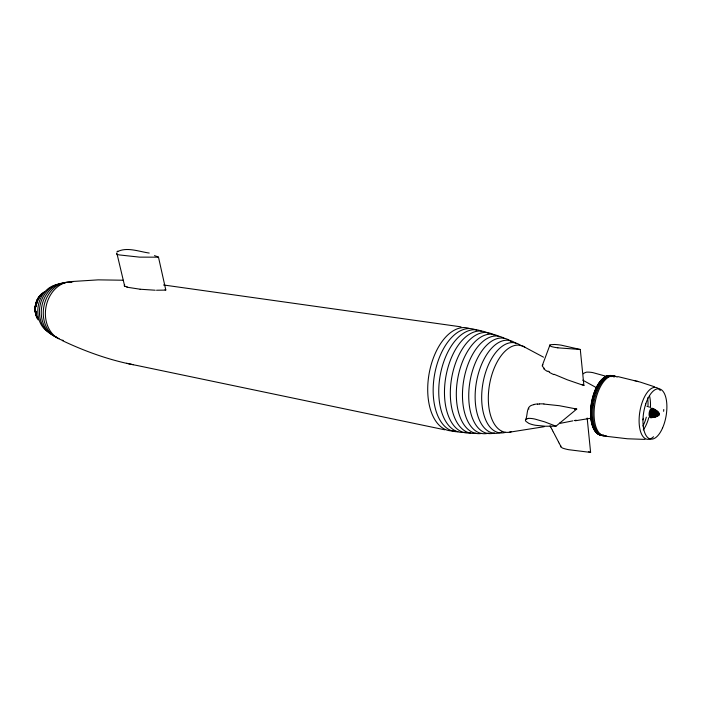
<?xml version="1.0" encoding="UTF-8"?>
<svg xmlns="http://www.w3.org/2000/svg" width="702" height="702" viewBox="0 0 702 702"><rect width="100%" height="100%" fill="white"/><g stroke="black" fill="none" stroke-linecap="round" stroke-linejoin="round"><path stroke-width="1.05" d="M543.936 404.071L559.318 405.703L576.746 409.047L555.966 426.193L545.173 426.228L535.644 425.298A32.959 24.465 49.6 0 1 528.843 423.394L526.009 421.411A2.799 2.045 49.1 0 1 525.526 420.586L525.456 419.998A2.799 2.036 49 0 1 525.754 419.322L528.264 418.427M525.412 420.279C528.044 415.681 525.842 406.642 532.256 405.054A25.544 22.262 24.9 0 1 533.064 404.861L534.073 404.642M544.331 368.506L542.321 366.146A3.694 2.097 16.2 0 1 542.321 365.444L549.956 344.972A2.782 1.071 -5.7 0 1 550.772 344.708L554.264 344.498M561.038 446.165L560.714 446.437A2.694 1.228 -4.4 0 0 560.687 446.867L562.521 448.069A31.178 14.005 -4.1 0 0 568.752 449.71L590.61 452.413L587.162 418.032M549.71 345.086L549.622 345.217A2.773 1.062 -5.7 0 0 549.578 345.595L551.447 346.577A32.178 12.127 -5.4 0 0 557.836 347.815M116.883 252C126.421 246.481 138.899 251.623 149.228 253.045M116.874 253.229L124.745 286.451M124.702 284.837L124.175 285.828M117.796 251.123L117.339 251.509M576.193 420.182L574.28 420.568M572.841 420.858L560.696 423.245M544.217 426.702L509.336 432.221M576.746 409.047L574.508 409.442M575.263 420.788L591.198 418.181M71.428 281.555L98.183 279.861L123.21 280.23M537.442 404.176L539.285 404.054M164.487 290.11L165.286 290.066A2.448 0.737 -12.6 0 0 165.804 289.996L158.485 257.169L139.549 257.134L119.638 254.966A20.753 5.546 -12.5 0 1 116.936 254.299L116.576 253.826M163.873 290.128L156.528 290.224M644.998 439.399L627.491 438.776L605.817 436.249M155.23 290.224L140.137 289.233M554.053 374.271L567.33 379.808L583.906 385.521L580.291 349.482L557.818 347.832M163.496 284.968L461.012 326.851M140.067 289.215L126.808 287.171M444.814 429.808L136.495 365.373C110.723 360.609 85.872 351.763 62.241 340.558M617.742 376.562L640.303 382.107L654.554 386.793M126.65 363.259L133.24 364.689M634.275 380.484L635.564 380.826M636.653 381.107L637.934 381.449M580.291 349.482L561.354 345.191A32.968 12.943 -5.8 0 0 554.282 344.471M646.902 406.265L649.473 407.107M154.484 255.607L155.353 255.897M607.467 376.658L592.9 372.63A30.809 23.473 46 0 0 586.381 372.157L583.915 373.157A2.641 2.036 47.2 0 0 583.599 373.806M588.688 451.711L590.61 452.413M156.081 256.16L157.151 256.581M157.494 256.721L158.485 257.169M555.966 426.193L544.673 421.867L534.915 419.068A32.652 23.508 47.9 0 0 528.246 418.366M165.093 289.566L165.804 289.996M522.621 346.033L543.497 357.169M597.025 388.013L582.73 380.133M549.569 371.981L548.534 371.376A36.407 22.762 10.1 0 1 547.893 371.025M582.151 384.354L583.906 385.521M528.904 409.064L528.536 408.274M550.07 425.807L550.71 427.018M550.816 427.22L551.447 428.422M551.553 428.624L552.079 429.633M552.29 430.036L552.816 431.046M553.027 431.449L553.553 432.458M553.764 432.862L554.185 433.66M554.51 434.266L558.406 441.725M558.511 441.927L559.143 443.129M559.248 443.331L560.801 446.288M127.281 286.89A18.48 6.379 -16.9 0 1 125.044 286.302M36.697 303.905A13.084 10.653 -79.6 0 1 36.978 303.018M35.977 306.695A13.645 11.109 -79.6 0 1 36.829 302.878M36.258 312.671A14.172 11.539 -79.6 0 1 36.039 311.714M35.82 306.713A14.172 11.539 -79.6 0 1 38.478 299.166M36.144 312.908A14.672 11.943 -79.6 0 1 35.741 310.907M35.679 306.739A14.672 11.943 -79.6 0 1 39.022 298.096M36.048 313.136A15.146 12.329 -79.6 0 1 35.627 311.065M35.486 307.845A15.146 12.329 -79.6 0 1 39.014 297.841M36.276 314.373A15.602 12.689 -79.6 0 1 41.155 295.288M37.539 317.523A16.032 13.04 -79.6 0 1 41.234 294.989M37.531 317.822A16.453 13.373 -79.6 0 1 42.155 294.033M37.539 318.12A16.848 13.698 -79.6 0 1 40.611 295.209M37.557 318.401A17.225 14.005 -79.6 0 1 42.392 293.48M37.583 318.682A17.594 14.294 -79.6 0 1 42.524 293.217M38.241 319.928A17.954 14.584 -79.6 0 1 44.577 291.716M50.184 332.88A24.965 20.156 -79.7 0 1 38.329 305.388A24.965 20.156 -79.7 0 1 59.556 284.521M52.545 334.775A26.439 21.306 -79.7 0 1 40.005 305.66A26.439 21.306 -79.7 0 1 62.469 283.538M56.502 337.013A27.694 22.262 -79.7 0 1 41.708 306.932A27.694 22.262 -79.7 0 1 65.391 282.792M59.073 338.566A28.791 23.096 -79.7 0 1 44.121 305.291A28.791 23.096 -79.7 0 1 71.613 282.485M63.347 340.452A29.765 23.824 -79.7 0 1 45.867 307.695A29.765 23.824 -79.7 0 1 72.964 281.809M454.773 430.677A52.176 29.431 -80.3 0 1 428.606 376.825A52.176 29.431 -80.3 0 1 469.357 328.439M457.897 431.739A52.115 29.23 -80.3 0 1 434.661 374.122A52.115 29.23 -80.3 0 1 476.544 330.212M465.303 432.248A51.904 28.949 -80.3 0 1 439.935 376.913A51.904 28.949 -80.3 0 1 481.765 331.335M470.638 432.809A51.536 28.571 -80.3 0 1 445.963 376.105A51.536 28.571 -80.3 0 1 488.82 333.652M476.026 433.213A50.992 28.106 -80.3 0 1 451.807 377.141A50.992 28.106 -80.3 0 1 494.006 335.082M481.467 433.45A50.272 27.545 -80.3 0 1 457.792 378.194A50.272 27.545 -80.3 0 1 499.183 336.697M488.925 433.073A49.377 26.887 -80.3 0 1 463.618 381.01A49.377 26.887 -80.3 0 1 504.352 338.478M494.419 432.985A48.298 26.141 -80.3 0 1 470.164 380.396A48.298 26.141 -80.3 0 1 511.117 341.62M501.816 432.081A47.052 25.307 -80.3 0 1 476.254 383.178A47.052 25.307 -80.3 0 1 516.224 343.699M505.545 432.344A45.648 24.395 -80.3 0 1 483.037 382.695A45.648 24.395 -80.3 0 1 521.314 345.946M511.188 431.809A44.094 23.412 -80.3 0 1 489.382 385.416A44.094 23.412 -80.3 0 1 524.964 347.271M651.71 417.286A4.826 2.159 -80.4 0 1 649.174 415.496A4.826 2.159 -80.4 0 1 650.5 409.24A4.826 2.159 -80.4 0 1 653.351 409.564M652.816 416.734A4.651 2.08 -80.4 0 1 650.043 416.128A4.651 2.08 -80.4 0 1 650.965 409.863A4.651 2.08 -80.4 0 1 653.86 409.591M653.448 416.698A4.458 1.983 -80.4 0 1 650.815 416.198A4.458 1.983 -80.4 0 1 651.588 410.266A4.458 1.983 -80.4 0 1 654.361 409.652M654.08 416.646A4.238 1.887 -80.4 0 1 651.535 416.023A4.238 1.887 -80.4 0 1 652.474 410.24A4.238 1.887 -80.4 0 1 655.106 410.328M654.703 416.576A4.01 1.781 -80.4 0 1 652.272 415.838A4.01 1.781 -80.4 0 1 653.36 410.284A4.01 1.781 -80.4 0 1 655.791 411.03M655.659 415.944A3.747 1.667 -80.4 0 1 653.176 416.26A3.747 1.667 -80.4 0 1 653.878 410.889A3.747 1.667 -80.4 0 1 656.291 411.1M656.256 415.882A3.466 1.544 -80.4 0 1 653.931 416.058A3.466 1.544 -80.4 0 1 654.755 410.995A3.466 1.544 -80.4 0 1 656.923 411.793M656.756 415.961A3.15 1.395 -80.4 0 1 654.668 415.733A3.15 1.395 -80.4 0 1 655.642 411.144A3.15 1.395 -80.4 0 1 657.493 412.469M657.634 415.198A2.782 1.237 -80.4 0 1 655.65 416.084A2.782 1.237 -80.4 0 1 656.124 411.881A2.782 1.237 -80.4 0 1 657.949 412.39M658.344 414.487A2.36 1.044 -80.4 0 1 656.563 416.023A2.36 1.044 -80.4 0 1 656.932 412.232A2.36 1.044 -80.4 0 1 658.476 413.18M600.877 434.836A29.914 14.215 -80.3 0 1 591.532 402.272A29.914 14.215 -80.3 0 1 611.486 376.061M603.22 435.056A30.177 14.338 -80.3 0 1 591.725 402.299A30.177 14.338 -80.3 0 1 613.732 376.807M603.588 435.231A30.283 14.382 -80.3 0 1 592.058 402.36A30.283 14.382 -80.3 0 1 614.145 376.772M604.194 435.415A30.37 14.409 -80.3 0 1 592.646 402.457A30.37 14.409 -80.3 0 1 614.776 376.798M605.387 435.705A30.44 14.417 -80.3 0 1 593.655 403.729A30.44 14.417 -80.3 0 1 615.066 376.386M606.581 435.933A30.467 14.409 -80.4 0 1 595.042 402.878A30.467 14.409 -80.4 0 1 617.198 377.132M653.536 436.732A26.281 11.75 -80.4 0 1 639.697 412.679A26.281 11.75 -80.4 0 1 660.301 390.61M663.767 409.494A26.281 11.75 -80.4 0 1 663.618 411.302M649.447 395.595A24.087 10.96 -80.4 0 1 650.412 407.643M648.78 417.611A24.087 10.96 -80.4 0 1 643.278 429.949M647.551 397.885A24.026 10.969 -80.4 0 1 648.025 405.58M646.323 417.163A24.026 10.969 -80.4 0 1 642.971 425.982M645.612 403.536A24.017 10.995 -80.4 0 1 645.586 405.159M643.436 418.331A24.017 10.995 -80.4 0 1 642.944 419.884M596.033 429.791A28.87 13.698 -80.3 0 1 595.349 428.65M592.593 405.642A28.87 13.698 -80.3 0 1 592.892 403.571M599.526 433.739A29.221 13.882 -80.3 0 1 591.479 409.661A29.221 13.882 -80.3 0 1 602.649 379.87M604.712 378.185A29.221 13.882 -80.3 0 1 605.756 377.544M607.835 376.711A29.221 13.882 -80.3 0 1 610.854 376.57M600.228 434.196A29.396 13.97 -80.3 0 1 592.234 401.333A29.396 13.97 -80.3 0 1 611.644 376.605M600.105 434.284A29.502 14.022 -80.3 0 1 592.076 401.298A29.502 14.022 -80.3 0 1 611.556 376.483M560.556 422.657A55.423 6.388 -15.3 0 1 560.056 422.753M539.259 403.904A56.292 50.325 30.3 0 1 543.927 403.913M534.02 404.457A33.055 29.308 28.1 0 1 537.399 403.966M553.738 374.596A56.818 36.636 8.8 0 1 549.218 372.271M547.314 371.411A31.695 19.709 10.2 0 1 543.69 368.787M542.558 365.022A4.291 2.545 17.8 0 1 543.015 364.864M659.038 414.97A1.185 0.526 -80.4 0 0 658.941 413.092A1.185 0.526 -80.4 0 0 658.169 414.698A1.185 0.526 -80.4 0 0 659.038 414.97M658.546 415.251A1.852 0.816 -80.4 0 0 658.397 412.32A1.852 0.816 -80.4 0 0 657.186 414.829A1.852 0.816 -80.4 0 0 658.546 415.251M662.477 428.185A25.483 11.346 -80.4 0 0 659.204 388.838A25.483 11.346 -80.4 0 0 643.111 424.85A25.483 11.346 -80.4 0 0 662.477 428.185"/></g></svg>
